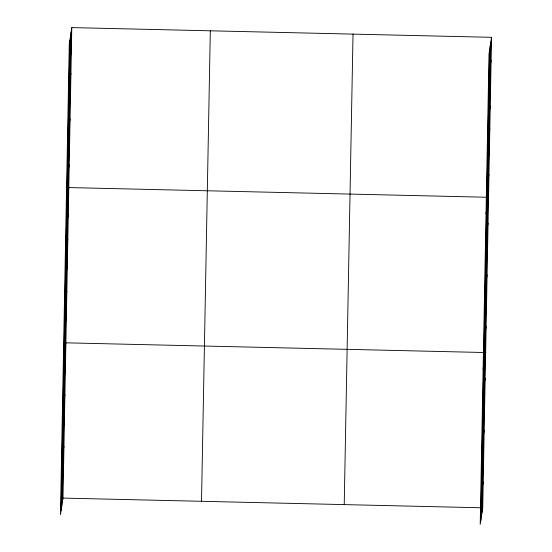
<?xml version="1.0" encoding="UTF-8"?>
<svg xmlns="http://www.w3.org/2000/svg" width="552" height="552" viewBox="0 0 552 552"><rect width="100%" height="100%" fill="white"/><g stroke="black" fill="none" stroke-linecap="round" stroke-linejoin="round"><path stroke-width="0.83" d="M61.065 510.731L69.862 40.241M61.686 506.667L70.483 36.177M62.293 502.72L71.091 32.23M71.794 27.6L69.262 44.188L60.458 514.678L62.997 498.09L71.794 27.6L491.542 37.322L482.738 507.812L480.205 524.4L489.003 53.91L491.542 37.322M201.514 501.299L210.312 30.808M344.227 504.604L353.025 34.114M480.806 520.453L489.603 49.963M481.427 516.389L490.224 45.899M482.034 512.442L490.832 41.952M70.663 55.083L71.374 50.453M70.235 77.935L70.946 73.306M69.807 100.788L70.518 96.158M69.379 123.641L70.09 119.011M68.952 146.494L69.662 141.864M68.524 169.347L69.235 164.717M66.268 204.157L68.807 187.57L488.548 197.285L486.008 213.879M67.613 218.075L68.324 213.445M67.13 243.95L67.841 239.32M66.647 269.831L67.358 265.195M66.164 295.706L66.868 291.077M65.681 321.581L66.385 316.952M63.363 359.421L65.902 342.827L485.643 352.549L483.103 369.136M64.708 373.338L65.419 368.708M64.225 399.213L64.936 394.583M63.742 425.088L64.453 420.458M63.259 450.97L63.97 446.333M62.776 476.845L63.48 472.215M490.404 64.805L491.114 60.175M489.976 87.658L490.687 83.028M489.548 110.51L490.259 105.88M489.12 133.363L489.831 128.726M488.692 156.216L489.403 151.579M488.265 179.062L488.975 174.432M487.354 227.797L488.065 223.167M486.871 253.672L487.582 249.042M486.388 279.547L487.099 274.917M485.905 305.428L486.616 300.792M485.422 331.303L486.126 326.674M484.449 383.053L485.16 378.424M483.966 408.935L484.677 404.305M483.483 434.81L484.194 430.18M483 460.685L483.711 456.055M482.517 486.56L483.228 481.93M62.997 498.09L482.738 507.812"/></g></svg>
